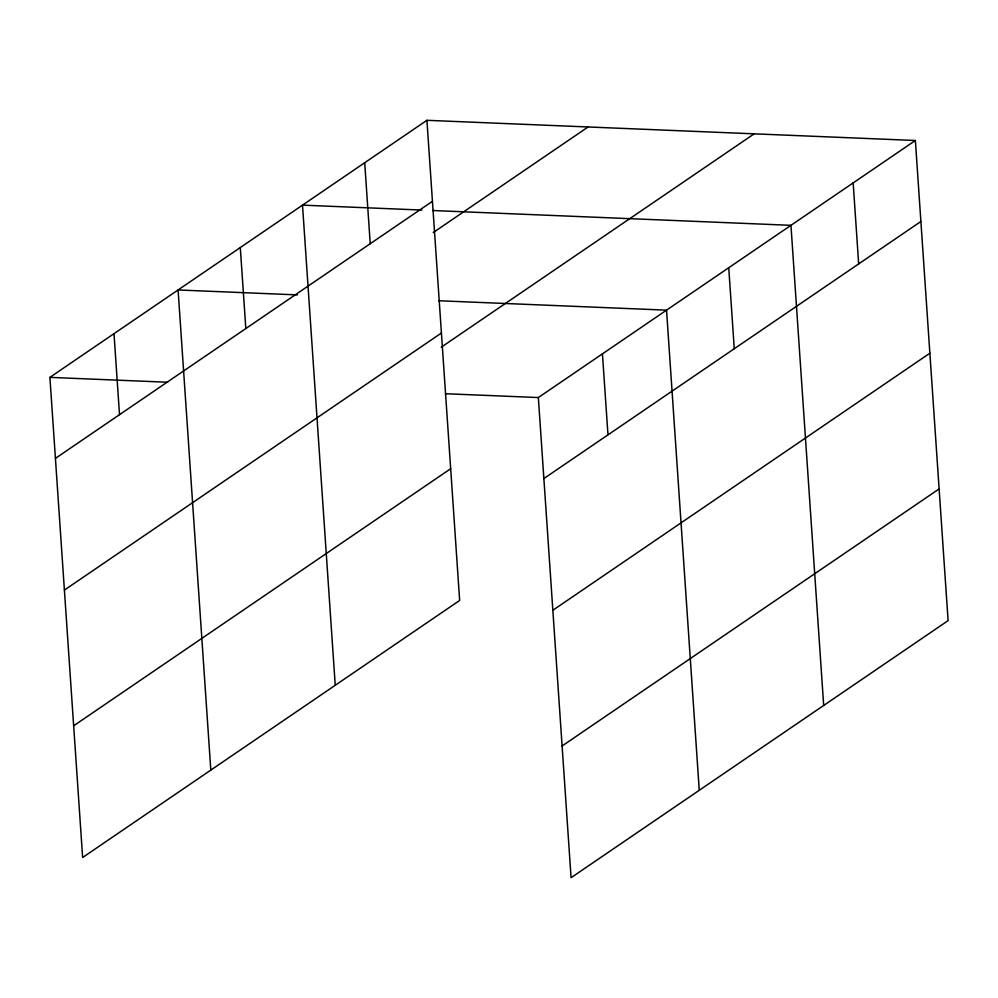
<?xml version="1.0" encoding="UTF-8"?>
<svg xmlns="http://www.w3.org/2000/svg" width="998" height="998" viewBox="0 0 998 998"><rect width="100%" height="100%" fill="white"/><g stroke="black" fill="none" stroke-linecap="round" stroke-linejoin="round"><path stroke-width="1.5" d="M426.919 120.309L459.654 600.447L82.634 857.507L49.9 377.369L426.919 120.309L915.366 140.493L948.1 620.631L571.081 877.691L538.346 397.553L915.366 140.493M55.426 458.369L432.446 201.297M433.219 232.571L588.109 126.971M64.396 590.08L441.415 333.02M441.253 347.192L754.176 133.832M73.652 725.795L450.672 468.723M543.873 478.553L920.892 221.494M552.855 610.265L929.874 353.205M562.099 745.98L939.118 488.92M421.842 210.067L302.506 205.139L335.241 685.277M432.695 210.516L790.952 225.323L823.687 705.461M297.429 294.897L178.081 289.969L210.815 770.107M438.609 300.735L666.539 310.153L699.261 790.291M49.9 377.369L167.689 382.234M445.358 393.711L538.346 397.553M853.165 182.908L858.679 263.909M728.74 267.738L734.266 348.739M602.443 353.853L607.969 434.854M364.707 162.724L370.233 243.712M240.293 247.554L245.82 328.554M113.997 333.669L119.511 414.669"/></g></svg>
